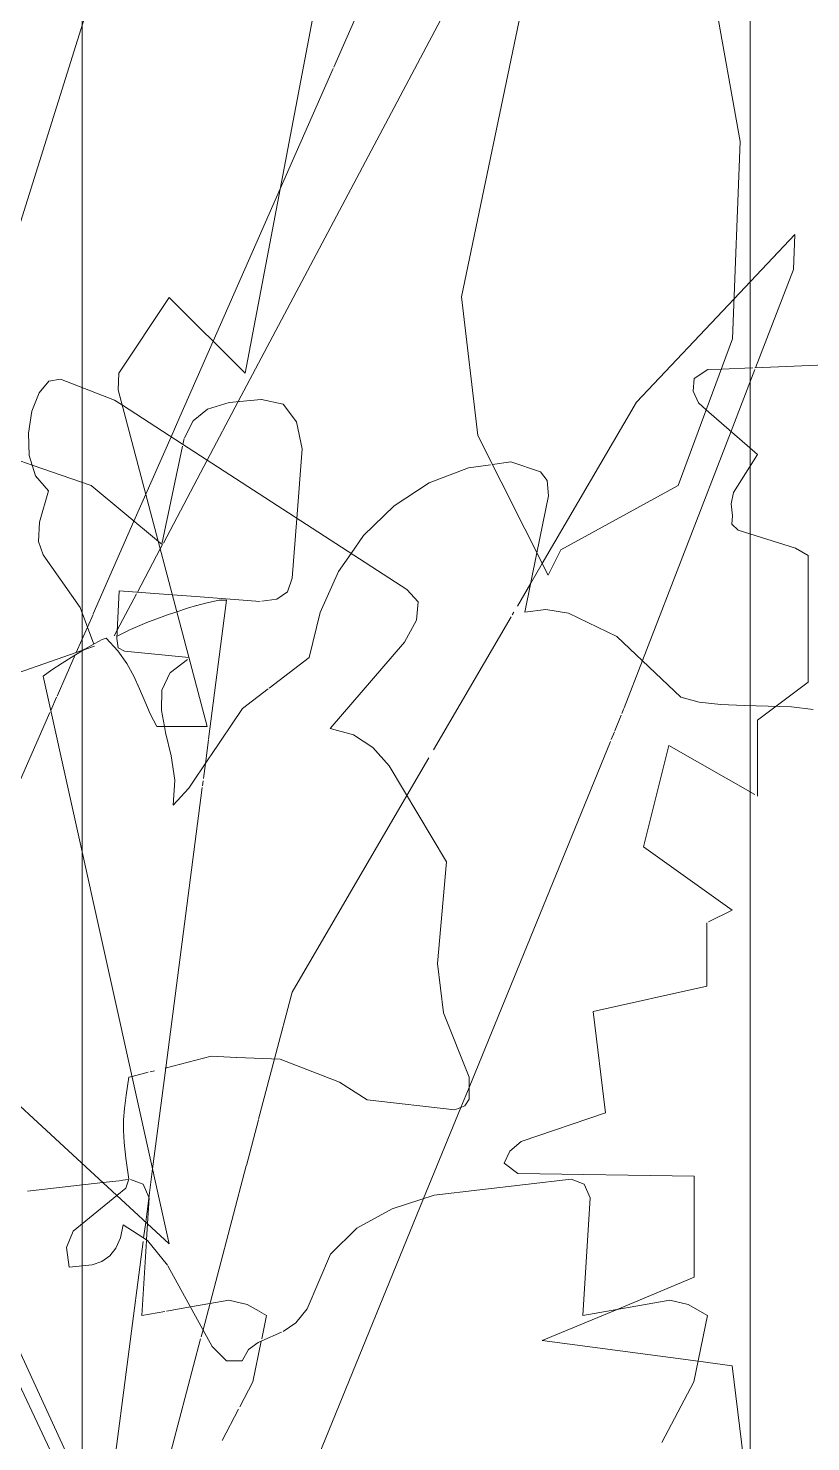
# Model space of a CAD drawing. Header units: inches. Extents: x 1275 to 2881, y -101 to 461.
# Drawn here: x 1439.58 to 1448.77, y 20.98 to 37.6 of the extents above; entities that cross this region are included whole.
import ezdxf

# ---------------------------------------------------------------- set-up
doc = ezdxf.new("R2010")
doc.units = ezdxf.units.IN
doc.header["$MEASUREMENT"] = 0
for name, color, linetype, lineweight in [('A-DETL-GENF-1', 7, 'Continuous', 9), ('A-DETL-GENF-2', 253, 'Continuous', 9), ('A-DETL-GENF-3', 8, 'Continuous', 9)]:
    doc.layers.add(name, color=color, linetype=linetype, lineweight=lineweight)

# ---------------------------------------------------------------- blocks, each defined once
blk = doc.blocks.new('holly 26751 - holly 26751-1522576-BUILDING SECTION - EAST_WEST _ PREP KITCHEN - LOOKING SOUTH')
at = {"layer": 'A-DETL-GENF-1'}
for p, q in [((1447.557, 33.585), (1447.4, 33.482)), ((1447.717, 33.591), (1447.557, 33.585)), ((1447.4, 33.482), (1447.387, 33.331)), ((1447.387, 33.331), (1447.448, 33.195)), ((1447.448, 33.195), (1447.541, 33.114))]:
    blk.add_line(p, q, dxfattribs=at)
at = {"layer": 'A-DETL-GENF-2'}
for p, q in [((1448.088, 33.607), (1447.717, 33.591)), ((1449.573, 33.668), (1448.112, 33.608)), ((1447.541, 33.114), (1448.144, 32.589)), ((1448.144, 32.589), (1447.862, 32.142)), ((1447.862, 32.142), (1447.833, 32.006)), ((1447.833, 32.006), (1447.849, 31.868)), ((1447.849, 31.868), (1447.842, 31.767)), ((1447.842, 31.767), (1447.917, 31.697)), ((1447.917, 31.697), (1448.59, 31.488)), ((1448.59, 31.488), (1448.739, 31.399)), ((1448.739, 31.399), (1448.739, 29.911)), ((1448.739, 29.911), (1448.362, 29.628)), ((1448.362, 29.628), (1448.144, 29.464)), ((1448.144, 29.464), (1448.144, 28.571)), ((1447.102, 29.167), (1446.805, 27.976)), ((1448.112, 28.59), (1447.102, 29.167)), ((1446.805, 27.976), (1447.846, 27.232)), ((1447.549, 27.083), (1447.549, 26.339)), ((1447.846, 27.232), (1447.568, 27.093)), ((1447.549, 26.339), (1446.21, 26.042)), ((1446.21, 26.042), (1446.358, 24.851)), ((1446.358, 24.851), (1445.368, 24.511)), ((1445.368, 24.511), (1445.233, 24.399)), ((1445.233, 24.399), (1445.168, 24.256)), ((1445.168, 24.256), (1445.328, 24.136)), ((1445.328, 24.136), (1447.4, 24.107)), ((1447.4, 24.107), (1447.4, 22.917)), ((1447.4, 22.917), (1446.492, 22.538)), ((1446.492, 22.538), (1445.614, 22.173)), ((1445.614, 22.173), (1447.444, 21.929)), ((1447.444, 21.929), (1447.846, 21.875)), ((1447.846, 21.875), (1448.293, 18.155))]:
    blk.add_line(p, q, dxfattribs=at)
blk = doc.blocks.new('lupin 26755 - lupin 26755-1522553-BUILDING SECTION - EAST_WEST _ PREP KITCHEN - LOOKING SOUTH')
at = {"layer": 'A-DETL-GENF-1'}
for p, q in [((1442.123, 33.543), (1444.496, 46)), ((1448.055, 33.543), (1448.055, 46)), ((1446.572, 43.924), (1447.938, 36.267)), ((1448.055, 43.924), (1448.055, 36.267)), ((1444.666, 34.441), (1446.018, 40.943)), ((1448.055, 34.441), (1448.055, 40.943)), ((1440.789, 18.861), (1432.039, 37.399)), ((1448.055, 18.861), (1448.055, 37.399)), ((1448.055, 37.399), (1448.055, 36.657)), ((1448.055, 36.657), (1448.055, 18.417)), ((1447.938, 36.267), (1447.849, 33.948)), ((1448.055, 36.267), (1448.055, 33.948)), ((1441.233, 34.433), (1440.64, 33.543)), ((1442.123, 33.543), (1441.233, 34.433)), ((1444.857, 32.811), (1444.666, 34.441)), ((1448.055, 32.811), (1448.055, 34.441)), ((1448.055, 33.543), (1448.055, 34.433)), ((1448.055, 34.433), (1448.055, 33.543)), ((1447.849, 33.948), (1447.21, 32.222)), ((1448.055, 33.948), (1448.055, 32.222)), ((1440.64, 33.543), (1440.633, 33.349)), ((1448.055, 33.543), (1448.055, 33.349)), ((1440.633, 33.349), (1441.678, 29.391)), ((1448.055, 33.349), (1448.055, 29.391)), ((1445.682, 31.17), (1444.857, 32.811)), ((1448.055, 31.17), (1448.055, 32.811)), ((1447.21, 32.222), (1445.831, 31.467)), ((1448.055, 32.222), (1448.055, 31.467)), ((1445.831, 31.467), (1445.682, 31.17)), ((1448.055, 31.467), (1448.055, 31.17)), ((1440.446, 30.412), (1440.358, 30.366)), ((1440.492, 30.429), (1440.446, 30.412)), ((1440.629, 30.28), (1440.492, 30.429)), ((1448.055, 30.28), (1448.055, 30.429)), ((1448.055, 30.429), (1448.055, 30.412)), ((1448.055, 30.412), (1448.055, 30.366)), ((1440.242, 30.3), (1440.11, 30.221)), ((1440.358, 30.366), (1440.242, 30.3)), ((1440.734, 30.131), (1440.629, 30.28)), ((1448.055, 30.366), (1448.055, 30.3)), ((1448.055, 30.3), (1448.055, 30.221)), ((1448.055, 30.131), (1448.055, 30.28)), ((1439.975, 30.137), (1439.851, 30.055)), ((1440.11, 30.221), (1439.975, 30.137)), ((1440.816, 29.983), (1440.734, 30.131)), ((1448.055, 30.221), (1448.055, 30.137)), ((1448.055, 30.137), (1448.055, 30.055)), ((1448.055, 29.983), (1448.055, 30.131)), ((1439.851, 30.055), (1439.75, 29.984)), ((1439.75, 29.984), (1441.233, 23.31)), ((1440.883, 29.835), (1440.816, 29.983)), ((1448.055, 30.055), (1448.055, 29.984)), ((1448.055, 29.984), (1448.055, 23.31)), ((1448.055, 29.835), (1448.055, 29.983)), ((1440.945, 29.687), (1440.883, 29.835)), ((1448.055, 29.687), (1448.055, 29.835)), ((1441.009, 29.539), (1440.945, 29.687)), ((1448.055, 29.539), (1448.055, 29.687)), ((1441.085, 29.391), (1441.009, 29.539)), ((1448.055, 29.391), (1448.055, 29.539)), ((1441.678, 29.391), (1441.085, 29.391)), ((1448.055, 25.969), (1448.055, 25.98)), ((1448.055, 25.98), (1448.055, 24.645)), ((1448.055, 25.757), (1448.055, 25.969)), ((1441.233, 23.31), (1438.579, 25.757)), ((1448.055, 23.31), (1448.055, 25.757)), ((1448.055, 24.645), (1448.055, 24.652)), ((1448.055, 24.652), (1448.055, 24.634)), ((1448.055, 24.634), (1448.055, 24.596)), ((1448.055, 24.596), (1448.055, 24.543)), ((1448.055, 24.543), (1448.055, 24.481)), ((1448.055, 24.481), (1448.055, 24.414)), ((1438.416, 24.348), (1440.937, 18.861)), ((1448.055, 24.414), (1448.055, 24.348)), ((1448.055, 24.348), (1448.055, 18.861)), ((1448.055, 18.268), (1448.055, 23.607)), ((1448.055, 23.607), (1448.055, 22.865)), ((1448.055, 22.865), (1448.055, 14.857)), ((1448.055, 15.006), (1448.055, 21.976)), ((1448.055, 21.976), (1448.055, 21.827)), ((1448.055, 21.827), (1448.055, 19.954))]:
    blk.add_line(p, q, dxfattribs=at)
at = {"layer": 'A-DETL-GENF-2'}
for p, q in [((1448.055, 41.699), (1448.055, 28.204)), ((1448.055, 30.429), (1448.055, 40.513)), ((1448.055, 31.318), (1448.055, 39.771)), ((1448.055, 38.288), (1448.055, 33.84)), ((1448.055, 30.676), (1448.055, 37.844)), ((1448.055, 20.641), (1448.055, 36.361)), ((1448.055, 35.174), (1448.055, 36.361)), ((1448.055, 35.174), (1448.055, 30.578)), ((1448.055, 35.174), (1448.055, 33.202)), ((1448.055, 34.763), (1448.055, 35.174)), ((1448.055, 29.542), (1448.055, 34.763)), ((1448.055, 33.84), (1448.055, 31.763)), ((1448.055, 33.202), (1448.055, 26.269)), ((1448.055, 31.763), (1448.055, 31.318)), ((1448.055, 30.875), (1448.055, 30.842)), ((1448.055, 30.874), (1448.055, 30.875)), ((1448.055, 16.044), (1448.055, 30.874)), ((1448.055, 30.842), (1448.055, 30.781)), ((1448.055, 30.781), (1448.055, 30.702)), ((1448.055, 30.702), (1448.055, 30.612)), ((1448.055, 29.326), (1448.055, 30.676)), ((1448.055, 30.612), (1448.055, 30.518)), ((1448.055, 30.578), (1448.055, 24.958)), ((1448.055, 30.518), (1448.055, 30.429)), ((1448.055, 13.819), (1448.055, 29.542)), ((1448.055, 28.056), (1448.055, 29.326)), ((1448.055, 28.204), (1448.055, 28.056)), ((1448.055, 26.269), (1448.055, 16.044)), ((1448.055, 24.958), (1448.055, 22.491)), ((1448.055, 22.491), (1448.055, 20.641))]:
    blk.add_line(p, q, dxfattribs=at)
blk = doc.blocks.new('lupin 26755 - lupin 26755-V6-BUILDING SECTION - EAST_WEST _ PREP KITCHEN - LOOKING SOUTH')
at = {"layer": 'A-DETL-GENF-1'}
for p, q in [((1438.79, 33.107), (1440.275, 37.844)), ((1442.536, 35.711), (1441.748, 33.918)), ((1447.867, 34.419), (1446.72, 33.202)), ((1446.72, 33.202), (1445.614, 31.306))]:
    blk.add_line(p, q, dxfattribs=at)
at = {"layer": 'A-DETL-GENF-2'}
for p, q in [((1442.043, 33.209), (1445.91, 40.513)), ((1444.06, 39.178), (1443.165, 37.142)), ((1443.157, 37.123), (1442.536, 35.711)), ((1448.579, 35.174), (1447.867, 34.419)), ((1448.566, 34.763), (1448.579, 35.174)), ((1448.12, 33.608), (1448.566, 34.763)), ((1441.748, 33.918), (1441.358, 33.03)), ((1447.831, 32.861), (1448.112, 33.587)), ((1441.678, 32.52), (1442.043, 33.209)), ((1441.357, 33.029), (1441.254, 32.795)), ((1441.254, 32.795), (1440.958, 32.12)), ((1446.79, 30.165), (1447.831, 32.861)), ((1441.443, 32.075), (1441.678, 32.52)), ((1440.958, 32.12), (1440.818, 31.803)), ((1441.163, 31.547), (1441.442, 32.073)), ((1440.818, 31.803), (1440.34, 30.714)), ((1440.858, 30.971), (1441.127, 31.479)), ((1441.127, 31.479), (1441.153, 31.528)), ((1445.614, 31.306), (1445.48, 31.076)), ((1445.48, 31.076), (1445.322, 30.806)), ((1440.621, 30.522), (1440.847, 30.949)), ((1441.322, 30.74), (1441.211, 30.702)), ((1441.448, 30.781), (1441.322, 30.74)), ((1441.553, 30.811), (1441.448, 30.781)), ((1441.659, 30.842), (1441.555, 30.812)), ((1441.819, 30.875), (1441.659, 30.842)), ((1441.694, 29.243), (1441.906, 30.874)), ((1441.906, 30.874), (1441.819, 30.875)), ((1440.337, 30.708), (1440.271, 30.558)), ((1440.97, 30.612), (1440.749, 30.518)), ((1441.211, 30.702), (1440.97, 30.612)), ((1445.248, 30.679), (1444.337, 29.117)), ((1445.28, 30.734), (1445.262, 30.703)), ((1440.271, 30.558), (1440.14, 30.259)), ((1440.586, 30.456), (1440.621, 30.522)), ((1440.747, 30.517), (1440.612, 30.449)), ((1440.128, 30.232), (1439.914, 29.747)), ((1446.576, 29.61), (1446.79, 30.165)), ((1439.909, 29.735), (1439.841, 29.578)), ((1446.549, 29.542), (1446.572, 29.601)), ((1439.831, 29.557), (1439.236, 28.204)), ((1446.467, 29.34), (1446.541, 29.522)), ((1446.424, 29.236), (1446.461, 29.327)), ((1441.656, 28.954), (1441.692, 29.232)), ((1444.755, 25.149), (1446.416, 29.215)), ((1441.634, 28.78), (1441.656, 28.954)), ((1444.281, 29.021), (1444.023, 28.579)), ((1441.622, 28.694), (1441.63, 28.753)), ((1441.191, 25.378), (1441.62, 28.675)), ((1444.023, 28.579), (1442.676, 26.269)), ((1442.676, 26.269), (1442.468, 25.483)), ((1442.468, 25.483), (1442.282, 24.776)), ((1441.037, 24.193), (1441.191, 25.378)), ((1444.658, 24.913), (1444.755, 25.149)), ((1442.28, 24.769), (1442.138, 24.232)), ((1444.22, 23.841), (1444.658, 24.913)), ((1440.956, 23.566), (1441.037, 24.193)), ((1442.137, 24.228), (1441.629, 22.3)), ((1442.733, 20.201), (1444.22, 23.841)), ((1440.931, 23.379), (1440.956, 23.566)), ((1440.515, 20.177), (1440.926, 23.336)), ((1441.629, 22.3), (1441.607, 22.218)), ((1441.601, 22.195), (1440.822, 19.243))]:
    blk.add_line(p, q, dxfattribs=at)
blk = doc.blocks.new('magnolia 26756 - magnolia 26756-V8-BUILDING SECTION - EAST_WEST _ PREP KITCHEN - LOOKING SOUTH')
at = {"layer": 'A-DETL-GENF-1'}
for p, q in [((1440.21, 37.267), (1440.21, 39.607)), ((1440.21, 39.526), (1440.21, 37)), ((1440.21, 37.445), (1440.21, 37.534)), ((1440.21, 37.534), (1440.21, 37.502)), ((1440.21, 37.502), (1440.21, 37.411)), ((1440.21, 37.183), (1440.21, 37.445)), ((1440.21, 37.411), (1440.21, 37.325)), ((1440.21, 37.315), (1440.21, 37.329)), ((1440.21, 37.329), (1440.21, 37.292)), ((1440.21, 37.325), (1440.21, 37.215)), ((1440.21, 37.266), (1440.21, 37.315)), ((1440.21, 37.292), (1440.21, 37.189)), ((1440.21, 37), (1440.21, 37.274)), ((1440.21, 37.274), (1440.21, 37.24)), ((1440.21, 37.086), (1440.21, 37.267)), ((1440.21, 37.2), (1440.21, 37.266)), ((1440.21, 37.24), (1440.21, 37.151)), ((1440.21, 37.215), (1440.21, 37.15)), ((1440.21, 36.768), (1440.21, 37.2)), ((1440.21, 37.189), (1440.21, 37)), ((1440.21, 37), (1440.21, 37.183)), ((1440.21, 37.151), (1440.21, 37)), ((1440.21, 37.15), (1440.21, 37.078)), ((1440.21, 36.742), (1440.21, 37.086)), ((1440.21, 37.078), (1440.21, 37)), ((1440.21, 37), (1440.21, 36.853)), ((1440.21, 37), (1440.21, 36.288)), ((1440.21, 36.853), (1440.21, 35.992)), ((1440.21, 36.578), (1440.21, 36.768)), ((1440.21, 36.216), (1440.21, 36.742)), ((1440.21, 35.134), (1440.21, 36.578)), ((1440.21, 36.325), (1440.21, 36.334)), ((1440.21, 36.334), (1440.21, 36.139)), ((1440.21, 36.25), (1440.21, 36.325)), ((1440.21, 36.288), (1440.21, 36.12)), ((1440.21, 36.004), (1440.21, 36.25)), ((1440.21, 35.974), (1440.21, 36.216)), ((1440.21, 36.139), (1440.21, 35.766)), ((1440.21, 36.12), (1440.21, 35.957)), ((1440.21, 35.933), (1440.21, 36.019)), ((1440.21, 36.019), (1440.21, 36.012)), ((1440.21, 36.012), (1440.21, 35.98)), ((1440.21, 35.887), (1440.21, 36.004)), ((1440.21, 35.992), (1440.21, 35.662)), ((1440.21, 35.98), (1440.21, 35.934)), ((1440.21, 35.744), (1440.21, 35.974)), ((1440.21, 35.957), (1440.21, 35.8)), ((1440.21, 35.934), (1440.21, 35.83)), ((1440.21, 35.847), (1440.21, 35.933)), ((1440.21, 35.811), (1440.21, 35.887)), ((1440.21, 34.853), (1440.21, 35.847)), ((1440.21, 35.83), (1440.21, 35.684)), ((1440.21, 35.8), (1440.21, 35.811)), ((1440.21, 35.766), (1440.21, 35.273)), ((1440.21, 34.8), (1440.21, 35.744)), ((1440.21, 35.684), (1440.21, 35.359)), ((1440.21, 35.662), (1440.21, 35.267)), ((1440.21, 35.359), (1440.21, 35.226)), ((1440.21, 35.273), (1440.21, 34.718)), ((1440.21, 35.267), (1440.21, 35.109)), ((1440.21, 35.226), (1440.21, 35.143)), ((1440.21, 35.143), (1440.21, 35.134)), ((1440.21, 35.109), (1440.21, 34.841)), ((1440.21, 33.727), (1440.21, 34.853)), ((1440.21, 34.841), (1440.21, 34.504)), ((1440.21, 34.268), (1440.21, 34.8)), ((1440.21, 34.718), (1440.21, 34.16)), ((1440.21, 34.504), (1440.21, 33.782)), ((1440.21, 34), (1440.21, 34.268)), ((1440.21, 34.16), (1440.21, 33.657)), ((1440.21, 33.775), (1440.21, 34)), ((1440.21, 33.782), (1440.21, 33.374)), ((1440.21, 33.597), (1440.21, 33.775)), ((1440.21, 33.374), (1440.21, 33.727)), ((1440.21, 33.374), (1440.21, 33.667)), ((1440.21, 33.667), (1440.21, 33.534)), ((1440.21, 33.657), (1440.21, 33.267)), ((1440.21, 33.456), (1440.21, 33.597)), ((1440.21, 33.534), (1440.21, 33.374)), ((1440.21, 33.374), (1440.21, 33.474)), ((1440.21, 33.474), (1440.21, 33.45)), ((1440.21, 33.374), (1440.21, 33.456)), ((1440.21, 33.45), (1440.21, 33.374)), ((1440.21, 33.267), (1440.21, 33.37)), ((1440.21, 33.37), (1440.21, 33.324)), ((1440.21, 33.324), (1440.21, 33.189)), ((1440.21, 33.189), (1440.21, 32.934)), ((1440.21, 32.934), (1440.21, 32.706)), ((1439.623, 32.462), (1439.013, 32.675)), ((1440.21, 32.706), (1440.21, 30.467)), ((1445.243, 32.5), (1445.029, 32.471)), ((1445.594, 32.384), (1445.243, 32.5)), ((1445.672, 32.283), (1445.594, 32.384)), ((1445.689, 32.103), (1445.672, 32.283)), ((1445.552, 31.43), (1445.689, 32.103)), ((1440.21, 30.467), (1440.21, 30.47)), ((1440.21, 30.47), (1440.21, 30.422)), ((1440.21, 30.422), (1440.21, 30.298)), ((1440.21, 30.285), (1440.21, 30.334)), ((1440.21, 30.334), (1440.21, 30.281)), ((1440.21, 27.915), (1440.21, 27.005)), ((1440.21, 27.446), (1440.21, 27.915)), ((1440.21, 27.915), (1440.21, 27.534)), ((1440.21, 27.519), (1440.21, 27.564)), ((1440.21, 27.564), (1440.21, 27.533)), ((1440.21, 27.534), (1440.21, 27.519)), ((1440.21, 27.533), (1440.21, 27.442)), ((1440.21, 27.359), (1440.21, 27.446)), ((1440.21, 27.442), (1440.21, 27.379)), ((1440.21, 27.285), (1440.21, 27.359)), ((1440.21, 27.068), (1440.21, 27.285)), ((1440.21, 27.134), (1440.21, 27.201)), ((1440.21, 27.201), (1440.21, 27.178)), ((1440.21, 27.178), (1440.21, 26.954)), ((1440.21, 26.328), (1440.21, 27.134)), ((1440.21, 26.959), (1440.21, 27.068)), ((1440.21, 27.058), (1440.21, 26.974)), ((1440.21, 27.005), (1440.21, 25.367)), ((1440.21, 26.974), (1440.21, 26.775)), ((1440.21, 26.954), (1440.21, 26.959)), ((1440.21, 26.775), (1440.21, 26.638)), ((1440.21, 26.638), (1440.21, 26.53)), ((1440.21, 26.53), (1440.21, 26.421)), ((1440.21, 26.421), (1440.21, 26.277)), ((1440.21, 26.348), (1440.21, 26.414)), ((1440.21, 26.414), (1440.21, 26.39)), ((1440.21, 26.39), (1440.21, 26.278)), ((1440.21, 26.189), (1440.21, 26.348)), ((1440.21, 26.258), (1440.21, 26.334)), ((1440.21, 26.334), (1440.21, 26.18)), ((1440.21, 25.934), (1440.21, 26.328)), ((1440.21, 26.278), (1440.21, 26.08)), ((1440.21, 26.277), (1440.21, 26.068)), ((1440.21, 25.922), (1440.21, 26.258)), ((1440.21, 24.834), (1440.21, 26.189)), ((1440.21, 26.18), (1440.21, 26.042)), ((1440.21, 26.08), (1440.21, 25.801)), ((1440.21, 26.068), (1440.21, 25.915)), ((1440.21, 26.042), (1440.21, 25.813)), ((1440.21, 25.831), (1440.21, 25.934)), ((1440.21, 25.876), (1440.21, 25.922)), ((1440.21, 25.915), (1440.21, 25.876)), ((1440.21, 24.571), (1440.21, 25.831)), ((1440.21, 25.813), (1440.21, 25.724)), ((1440.21, 25.801), (1440.21, 25.543)), ((1440.21, 25.724), (1440.21, 25.653)), ((1440.21, 25.653), (1440.21, 25.601)), ((1440.21, 25.601), (1440.21, 25.372)), ((1440.21, 25.543), (1440.21, 25.392)), ((1440.21, 25.392), (1440.21, 24.468)), ((1440.21, 25.372), (1440.21, 25.197)), ((1440.21, 25.367), (1440.21, 24.256)), ((1440.21, 25.197), (1440.21, 25.062)), ((1440.21, 25.062), (1440.21, 24.668)), ((1440.21, 24.667), (1440.21, 24.834)), ((1440.21, 24.668), (1440.21, 24.673)), ((1440.21, 24.673), (1440.21, 24.468)), ((1440.21, 24.561), (1440.21, 24.667)), ((1440.21, 24.254), (1440.21, 24.571)), ((1440.21, 24.398), (1440.21, 24.561)), ((1440.21, 24.468), (1440.21, 24.254)), ((1440.21, 24.468), (1440.21, 24.265)), ((1440.21, 24.323), (1440.21, 24.398)), ((1440.21, 24.254), (1440.21, 24.323))]:
    blk.add_line(p, q, dxfattribs=at)
at = {"layer": 'A-DETL-GENF-2'}
for p, q in [((1440.21, 33.326), (1440.21, 33.374)), ((1440.21, 33.374), (1440.21, 33.267)), ((1440.21, 33.123), (1440.21, 33.374)), ((1440.21, 33.374), (1440.21, 32.334)), ((1440.21, 32.867), (1440.21, 33.374)), ((1440.21, 33.374), (1440.21, 33.314)), ((1440.21, 33.225), (1440.21, 33.374)), ((1440.21, 33.144), (1440.21, 33.326)), ((1440.21, 33.314), (1440.21, 33.099)), ((1440.21, 33.263), (1440.21, 33.144)), ((1440.21, 33.234), (1440.21, 33.199)), ((1440.21, 33.178), (1440.21, 33.234)), ((1442.31, 33.234), (1441.937, 33.199)), ((1442.572, 33.178), (1442.316, 33.233)), ((1440.21, 33.225), (1440.21, 32.258)), ((1440.21, 33.175), (1440.21, 33.122)), ((1440.21, 32.978), (1440.21, 33.175)), ((1440.21, 33), (1440.21, 33.123)), ((1440.21, 33.122), (1440.21, 32.985)), ((1440.21, 33.081), (1440.21, 32.861)), ((1441.681, 33.122), (1441.514, 32.985)), ((1441.937, 33.199), (1441.681, 33.122)), ((1442.726, 32.97), (1442.572, 33.178)), ((1440.21, 32.258), (1440.21, 32.978)), ((1440.21, 32.978), (1440.21, 32.774)), ((1440.21, 32.653), (1440.21, 32.97)), ((1441.514, 32.985), (1441.412, 32.785)), ((1442.795, 32.653), (1442.726, 32.97)), ((1440.21, 32.56), (1440.21, 32.861)), ((1440.21, 32.84), (1440.21, 32.575)), ((1440.21, 32.774), (1440.21, 32.258)), ((1441.406, 32.774), (1441.392, 32.705)), ((1440.21, 32.258), (1440.21, 32.653)), ((1440.21, 32.575), (1440.21, 32.336)), ((1441.388, 32.686), (1441.144, 31.534)), ((1442.731, 31.837), (1442.795, 32.653)), ((1440.313, 32.222), (1439.623, 32.462)), ((1440.21, 32.29), (1440.21, 32.56)), ((1440.21, 32.5), (1440.21, 32.432)), ((1440.21, 32.401), (1440.21, 32.5)), ((1440.21, 32.467), (1440.21, 32.258)), ((1440.21, 32.258), (1440.21, 32.467)), ((1440.21, 32.432), (1440.21, 32.258)), ((1444.747, 32.432), (1444.287, 32.256)), ((1445.006, 32.468), (1444.747, 32.432)), ((1440.21, 32.283), (1440.21, 32.384)), ((1440.21, 32.336), (1440.21, 32.258)), ((1440.21, 32.334), (1440.21, 32.258)), ((1440.21, 32.258), (1440.21, 32.29)), ((1440.21, 32.258), (1440.21, 31.001)), ((1440.21, 32.258), (1440.21, 32.16)), ((1440.21, 32.054), (1440.21, 32.258)), ((1440.21, 32.258), (1440.21, 32.172)), ((1440.21, 32.198), (1440.21, 32.258)), ((1440.21, 32.258), (1440.21, 31.927)), ((1440.21, 32.103), (1440.21, 32.258)), ((1440.21, 31.134), (1440.21, 32.258)), ((1440.21, 32.258), (1440.21, 31.534)), ((1440.21, 32.222), (1440.21, 32.258)), ((1440.21, 32.256), (1440.21, 31.986)), ((1444.287, 32.256), (1443.873, 31.986)), ((1440.21, 31.534), (1440.21, 32.222)), ((1440.21, 32.165), (1440.21, 32.198)), ((1440.21, 32.172), (1440.21, 32.165)), ((1440.21, 32.16), (1440.21, 31.794)), ((1440.21, 30.95), (1440.21, 32.103)), ((1441.104, 31.567), (1440.313, 32.222)), ((1440.21, 31.432), (1440.21, 32.054)), ((1440.21, 31.986), (1440.21, 31.634)), ((1440.21, 31.927), (1440.21, 31.692)), ((1443.873, 31.986), (1443.514, 31.634)), ((1440.21, 31.794), (1440.21, 31.564)), ((1442.677, 31.134), (1442.731, 31.837)), ((1440.21, 31.692), (1440.21, 31.404)), ((1440.21, 31.634), (1440.21, 31.211)), ((1441.144, 31.534), (1441.104, 31.567)), ((1443.514, 31.634), (1443.369, 31.424)), ((1440.21, 31.564), (1440.21, 31.408)), ((1440.21, 30.95), (1440.21, 31.432)), ((1440.21, 31.408), (1440.21, 30.95)), ((1440.21, 31.404), (1440.21, 31.045)), ((1443.369, 31.424), (1443.222, 31.211)), ((1445.41, 30.734), (1445.552, 31.43)), ((1440.21, 31.211), (1440.21, 30.95)), ((1440.21, 30.972), (1440.21, 31.134)), ((1442.62, 30.972), (1442.677, 31.134)), ((1443.222, 31.211), (1443.006, 30.729)), ((1440.21, 31.045), (1440.21, 30.95)), ((1440.21, 30.95), (1440.21, 31.001)), ((1440.21, 30.95), (1440.21, 30.987)), ((1440.21, 30.987), (1440.21, 30.95)), ((1440.21, 30.887), (1440.21, 30.972)), ((1440.21, 30.949), (1440.21, 30.79)), ((1440.21, 30.777), (1440.21, 30.949)), ((1440.21, 30.949), (1440.21, 30.777)), ((1440.21, 30.777), (1440.21, 30.949)), ((1440.21, 30.949), (1440.21, 30.777)), ((1440.21, 30.777), (1440.21, 30.949)), ((1440.21, 30.949), (1440.21, 30.861)), ((1440.21, 30.857), (1440.21, 30.949)), ((1440.21, 30.896), (1440.21, 30.944)), ((1440.21, 30.944), (1440.21, 30.867)), ((1440.616, 30.425), (1440.642, 30.987)), ((1440.642, 30.987), (1441.269, 30.939)), ((1441.269, 30.939), (1441.544, 30.918)), ((1441.545, 30.918), (1442.3, 30.861)), ((1442.497, 30.887), (1442.62, 30.972)), ((1440.21, 30.777), (1440.21, 30.896)), ((1440.21, 30.861), (1440.21, 30.887)), ((1440.21, 30.777), (1440.21, 30.867)), ((1440.21, 30.867), (1440.21, 30.777)), ((1440.21, 30.867), (1440.21, 30.777)), ((1440.21, 30.777), (1440.21, 30.837)), ((1440.21, 30.762), (1440.21, 30.719)), ((1440.21, 30.719), (1440.21, 30.762)), ((1440.21, 30.762), (1440.21, 30.719)), ((1440.21, 30.719), (1440.21, 30.762)), ((1440.21, 30.762), (1440.21, 30.719)), ((1440.21, 30.719), (1440.21, 30.762)), ((1440.21, 30.762), (1440.21, 30.719)), ((1440.21, 30.722), (1440.21, 30.762)), ((1440.21, 30.762), (1440.21, 30.729)), ((1440.21, 30.719), (1440.21, 30.762)), ((1440.21, 30.719), (1440.21, 30.762)), ((1442.318, 30.863), (1442.497, 30.887)), ((1445.654, 30.766), (1445.41, 30.734)), ((1445.923, 30.722), (1445.654, 30.766)), ((1440.21, 30.642), (1440.21, 30.719)), ((1440.21, 30.425), (1440.21, 30.719)), ((1440.21, 30.719), (1440.21, 30.284)), ((1440.21, 30.449), (1440.21, 30.719)), ((1440.21, 30.719), (1440.21, 30.624)), ((1440.21, 30.519), (1440.21, 30.719)), ((1440.21, 30.719), (1440.21, 30.601)), ((1440.21, 30.284), (1440.21, 30.719)), ((1440.21, 30.719), (1440.21, 30.59)), ((1440.21, 30.719), (1440.21, 30.334)), ((1440.21, 30.333), (1440.21, 30.705)), ((1440.21, 30.381), (1440.21, 30.642)), ((1440.21, 30.624), (1440.21, 30.496)), ((1440.21, 30.601), (1440.21, 30.492)), ((1440.21, 30.59), (1440.21, 30.284)), ((1443.006, 30.729), (1442.877, 30.201)), ((1446.491, 30.449), (1445.923, 30.722)), ((1440.21, 30.492), (1440.21, 30.519)), ((1440.21, 30.481), (1440.21, 30.34)), ((1440.21, 30.284), (1440.21, 30.449)), ((1440.21, 30.317), (1440.21, 30.425)), ((1440.634, 30.317), (1440.616, 30.425)), ((1447.243, 29.734), (1446.491, 30.449)), ((1440.21, 30.284), (1440.21, 30.381)), ((1440.21, 30.34), (1440.21, 30.284)), ((1440.21, 30.334), (1440.21, 30.284)), ((1440.21, 30.284), (1440.21, 30.333)), ((1440.21, 30.284), (1440.21, 30.317)), ((1440.21, 29.603), (1440.21, 30.281)), ((1440.21, 30.281), (1440.21, 30.201)), ((1440.21, 29.734), (1440.21, 30.281)), ((1440.21, 30.281), (1440.21, 30.14)), ((1440.21, 30.067), (1440.21, 30.281)), ((1440.21, 30.281), (1440.21, 29.603)), ((1440.21, 30.089), (1440.21, 30.281)), ((1440.21, 30.281), (1440.21, 29.603)), ((1440.21, 30.281), (1440.21, 29.895)), ((1440.21, 30.218), (1440.21, 30.281)), ((1440.21, 30.281), (1440.21, 30.067)), ((1440.21, 30.201), (1440.21, 30.277)), ((1440.705, 30.277), (1440.634, 30.317)), ((1441.464, 30.202), (1440.705, 30.277)), ((1440.21, 30.141), (1440.21, 30.218)), ((1440.21, 30.026), (1440.21, 30.201)), ((1440.21, 30.201), (1440.21, 29.603)), ((1440.21, 30.06), (1440.21, 30.141)), ((1440.21, 30.14), (1440.21, 29.603)), ((1440.21, 29.705), (1440.21, 30.089)), ((1441.245, 30.026), (1441.447, 30.178)), ((1442.877, 30.201), (1442.407, 29.843)), ((1440.21, 29.963), (1440.21, 30.067)), ((1440.21, 30.067), (1440.21, 29.149)), ((1440.21, 29.983), (1440.21, 30.06)), ((1440.21, 29.817), (1440.21, 30.002)), ((1440.21, 29.867), (1440.21, 29.983)), ((1440.21, 29.903), (1440.21, 29.963)), ((1441.146, 29.817), (1441.244, 30.024)), ((1440.21, 29.829), (1440.21, 29.903)), ((1440.21, 29.895), (1440.21, 29.603)), ((1440.21, 28.267), (1440.21, 29.867)), ((1440.21, 29.603), (1440.21, 29.829)), ((1440.21, 29.603), (1440.21, 29.794)), ((1441.14, 29.58), (1441.146, 29.817)), ((1442.394, 29.833), (1442.092, 29.603)), ((1440.21, 29.676), (1440.21, 29.734)), ((1440.21, 29.603), (1440.21, 29.705)), ((1440.21, 29.648), (1440.21, 29.676)), ((1440.21, 29.667), (1440.21, 29.506)), ((1440.21, 29.506), (1440.21, 29.667)), ((1440.21, 29.637), (1440.21, 29.648)), ((1440.21, 29.631), (1440.21, 29.637)), ((1440.21, 29.62), (1440.21, 29.631)), ((1440.21, 29.592), (1440.21, 29.62)), ((1440.21, 29.367), (1440.21, 29.581)), ((1440.21, 29.581), (1440.21, 28.664)), ((1440.21, 29.534), (1440.21, 29.581)), ((1440.21, 29.581), (1440.21, 29.534)), ((1440.21, 29.434), (1440.21, 29.581)), ((1440.21, 29.581), (1440.21, 29.434)), ((1440.21, 29.134), (1440.21, 29.581)), ((1440.21, 29.581), (1440.21, 29.134)), ((1440.21, 29.351), (1440.21, 29.58)), ((1440.21, 29.579), (1440.21, 29.358)), ((1441.176, 29.391), (1441.14, 29.58)), ((1442.092, 29.603), (1441.712, 29.037)), ((1447.458, 29.676), (1447.243, 29.734)), ((1447.71, 29.648), (1447.458, 29.676)), ((1447.985, 29.637), (1447.71, 29.648)), ((1448.268, 29.631), (1447.985, 29.637)), ((1448.543, 29.62), (1448.268, 29.631)), ((1448.795, 29.592), (1448.543, 29.62)), ((1440.21, 29.506), (1440.21, 29.333)), ((1440.21, 28.726), (1440.21, 29.506)), ((1440.21, 29.358), (1440.21, 28.954)), ((1440.21, 29.294), (1440.21, 29.351)), ((1440.21, 29.333), (1440.21, 28.623)), ((1440.21, 29.046), (1440.21, 29.322)), ((1440.21, 29.142), (1440.21, 29.294)), ((1441.189, 29.322), (1441.176, 29.391)), ((1441.254, 29.046), (1441.189, 29.322)), ((1440.21, 29.149), (1440.21, 28.914)), ((1440.21, 28.927), (1440.21, 29.142)), ((1440.21, 28.76), (1440.21, 29.027)), ((1440.21, 29.001), (1440.21, 28.45)), ((1440.21, 28.937), (1440.21, 29.001)), ((1440.21, 28.954), (1440.21, 28.867)), ((1440.21, 28.131), (1440.21, 28.937)), ((1440.21, 28.934), (1440.21, 28.831)), ((1440.21, 28.551), (1440.21, 28.934)), ((1440.21, 27.915), (1440.21, 28.927)), ((1440.21, 28.914), (1440.21, 28.601)), ((1441.297, 28.76), (1441.254, 29.046)), ((1441.71, 29.034), (1441.461, 28.664)), ((1440.21, 28.862), (1440.21, 28.687)), ((1440.21, 28.831), (1440.21, 28.717)), ((1440.21, 28.467), (1440.21, 28.76)), ((1441.277, 28.467), (1441.297, 28.76)), ((1440.21, 28.621), (1440.21, 28.726)), ((1440.21, 28.717), (1440.21, 28.516)), ((1440.21, 28.687), (1440.21, 28.23)), ((1440.21, 28.664), (1440.21, 28.467)), ((1440.21, 28.623), (1440.21, 28.467)), ((1440.21, 28.601), (1440.21, 28.621)), ((1441.461, 28.664), (1441.277, 28.467)), ((1440.21, 28.467), (1440.21, 28.551)), ((1440.21, 28.516), (1440.21, 28.201)), ((1440.21, 28.45), (1440.21, 28.303)), ((1440.21, 28.285), (1440.21, 28.267)), ((1440.21, 28.23), (1440.21, 27.915)), ((1440.21, 28.201), (1440.21, 27.915)), ((1440.21, 28.067), (1440.21, 28.131)), ((1440.21, 27.915), (1440.21, 28.067)), ((1440.21, 27.801), (1440.21, 27.915)), ((1440.21, 26.605), (1440.21, 27.801)), ((1440.21, 27.379), (1440.21, 27.267)), ((1440.21, 27.267), (1440.21, 27.058)), ((1440.21, 26.025), (1440.21, 26.605)), ((1440.21, 25.268), (1440.21, 26.025)), ((1440.21, 25.268), (1440.21, 25.514)), ((1440.21, 25.514), (1440.21, 25.48)), ((1440.21, 25.48), (1440.21, 25.212)), ((1440.21, 25.059), (1440.21, 25.268)), ((1440.21, 25.01), (1440.21, 25.268)), ((1440.21, 25.21), (1440.21, 25.001)), ((1440.21, 24.9), (1440.21, 25.059)), ((1440.21, 24.99), (1440.21, 24.886)), ((1440.21, 24.93), (1440.21, 24.99)), ((1440.21, 24.886), (1440.21, 24.93)), ((1440.21, 24.769), (1440.21, 24.9)), ((1440.21, 24.68), (1440.21, 24.769)), ((1440.21, 24.499), (1440.21, 24.643)), ((1440.21, 24.315), (1440.21, 24.499)), ((1440.21, 24.254), (1440.21, 24.315)), ((1440.21, 24.068), (1440.21, 24.254)), ((1440.21, 24.254), (1440.21, 23.933)), ((1440.21, 24.154), (1440.21, 24.254)), ((1440.21, 24.201), (1440.21, 24.254)), ((1440.21, 24.254), (1440.21, 24.201)), ((1440.21, 24.236), (1440.21, 24.057)), ((1440.21, 23.984), (1440.21, 24.154)), ((1440.21, 23.968), (1440.21, 24.068)), ((1440.21, 24.068), (1440.21, 23.882)), ((1440.21, 24.013), (1440.21, 24.068)), ((1440.21, 24.057), (1440.21, 23.937)), ((1440.21, 23.852), (1440.21, 24.013)), ((1440.21, 23.895), (1440.21, 23.968)), ((1440.21, 23.544), (1440.21, 23.964)), ((1440.21, 23.937), (1440.21, 23.881)), ((1440.21, 23.933), (1440.21, 23.774)), ((1440.21, 23.881), (1440.21, 23.895)), ((1440.21, 23.882), (1440.21, 23.72)), ((1440.21, 23.544), (1440.21, 23.852)), ((1440.21, 23.774), (1440.21, 23.522)), ((1440.21, 23.72), (1440.21, 23.544)), ((1440.21, 23.05), (1440.21, 23.544)), ((1440.21, 23.544), (1440.21, 23.493)), ((1440.21, 23.457), (1440.21, 23.544)), ((1440.21, 23.348), (1440.21, 23.534)), ((1440.21, 23.534), (1440.21, 23.38)), ((1440.21, 23.522), (1440.21, 23.134)), ((1440.21, 23.493), (1440.21, 23.19)), ((1440.21, 23.266), (1440.21, 23.457)), ((1440.21, 23.38), (1440.21, 23.26)), ((1440.21, 23.058), (1440.21, 23.348)), ((1440.21, 23.05), (1440.21, 23.266)), ((1440.21, 23.26), (1440.21, 23.168)), ((1440.21, 23.19), (1440.21, 23.05)), ((1440.21, 23.168), (1440.21, 23.103)), ((1440.21, 23.134), (1440.21, 21.896)), ((1440.21, 23.103), (1440.21, 23.062)), ((1440.21, 23.062), (1440.21, 23.034)), ((1440.21, 22.102), (1440.21, 23.05)), ((1440.21, 23.05), (1440.21, 22.546)), ((1440.21, 22.468), (1440.21, 23.05)), ((1440.21, 22.647), (1440.21, 22.468)), ((1440.21, 22.596), (1440.21, 22.647)), ((1440.21, 22.468), (1440.21, 22.596)), ((1440.21, 22.546), (1440.21, 22.381)), ((1440.21, 21.687), (1440.21, 22.468)), ((1440.21, 22.381), (1440.21, 22.279)), ((1440.21, 22.279), (1440.21, 22.149)), ((1440.21, 22.149), (1440.21, 22.066)), ((1440.21, 21.935), (1440.21, 22.102)), ((1440.21, 22.066), (1440.21, 21.934)), ((1440.21, 21.934), (1440.21, 21.935)), ((1440.21, 21.896), (1440.21, 21.57)), ((1440.21, 20.993), (1440.21, 21.687)), ((1440.21, 21.57), (1440.21, 21.305)), ((1440.21, 21.305), (1440.21, 21.134)), ((1440.21, 21.134), (1440.21, 20.443))]:
    blk.add_line(p, q, dxfattribs=at)
blk = doc.blocks.new('magnolia 26756 - magnolia 26756-V11-BUILDING SECTION - EAST_WEST _ PREP KITCHEN - LOOKING SOUTH')
at = {"layer": 'A-DETL-GENF-2'}
for p, q in [((1440.644, 24.052), (1440.452, 24.03)), ((1440.755, 24.065), (1440.651, 24.053)), ((1440.926, 24.013), (1440.778, 24.067)), ((1440.994, 23.857), (1440.926, 24.013)), ((1440.977, 23.547), (1440.996, 23.852)), ((1440.965, 23.357), (1440.977, 23.547)), ((1440.909, 22.468), (1440.964, 23.345)), ((1441.71, 22.608), (1441.482, 22.568)), ((1441.932, 22.646), (1441.71, 22.608)), ((1442.148, 22.596), (1441.932, 22.646)), ((1442.289, 22.517), (1442.148, 22.596)), ((1441.18, 22.515), (1440.909, 22.468)), ((1441.482, 22.568), (1441.198, 22.518)), ((1442.376, 22.468), (1442.291, 22.516)), ((1442.319, 22.195), (1442.376, 22.468))]:
    blk.add_line(p, q, dxfattribs=at)
at = {"layer": 'A-DETL-GENF-3'}
for p, q in [((1440.452, 24.03), (1439.567, 23.928)), ((1442.214, 21.687), (1442.313, 22.164)), ((1442.061, 21.395), (1442.214, 21.687)), ((1441.853, 20.998), (1442.046, 21.367))]:
    blk.add_line(p, q, dxfattribs=at)
blk = doc.blocks.new('magnolia 26756 - magnolia 26756-V14-BUILDING SECTION - EAST_WEST _ PREP KITCHEN - LOOKING SOUTH')
at = {"layer": 'A-DETL-GENF-1'}
for p, q in [((1439.819, 33.45), (1439.703, 33.314)), ((1439.956, 33.474), (1439.819, 33.45)), ((1440.59, 33.225), (1439.956, 33.474)), ((1439.703, 33.314), (1439.619, 33.099)), ((1439.619, 33.099), (1439.577, 32.84)), ((1440.59, 33.225), (1440.682, 33.166)), ((1439.577, 32.84), (1439.588, 32.575)), ((1439.588, 32.575), (1439.662, 32.336)), ((1439.662, 32.336), (1439.812, 32.16)), ((1439.812, 32.16), (1439.709, 31.794)), ((1439.709, 31.794), (1439.695, 31.564)), ((1439.695, 31.564), (1439.752, 31.408)), ((1439.752, 31.408), (1440.184, 30.79)), ((1440.184, 30.79), (1440.346, 30.36)), ((1440.218, 30.286), (1436.889, 29.134)), ((1440.725, 25.059), (1440.756, 25.268)), ((1440.756, 25.268), (1440.796, 25.278)), ((1440.705, 24.9), (1440.725, 25.059)), ((1440.693, 24.643), (1440.694, 24.769)), ((1440.694, 24.769), (1440.705, 24.9)), ((1440.703, 24.499), (1440.693, 24.643)), ((1440.724, 24.315), (1440.703, 24.499)), ((1440.756, 24.068), (1440.724, 24.315)), ((1440.618, 23.878), (1440.724, 23.964)), ((1440.724, 23.964), (1440.756, 24.068))]:
    blk.add_line(p, q, dxfattribs=at)
at = {"layer": 'A-DETL-GENF-2'}
for p, q in [((1440.682, 33.166), (1441.386, 32.709)), ((1441.386, 32.709), (1444.022, 31.001)), ((1444.158, 30.857), (1444.022, 31.001)), ((1444.136, 30.642), (1444.158, 30.857)), ((1443.997, 30.381), (1444.136, 30.642)), ((1440.356, 30.334), (1440.242, 30.295)), ((1443.122, 29.367), (1443.997, 30.381)), ((1443.396, 29.294), (1443.122, 29.367)), ((1443.623, 29.142), (1443.396, 29.294)), ((1443.815, 28.927), (1443.623, 29.142)), ((1444.489, 27.801), (1443.815, 28.927)), ((1444.384, 26.605), (1444.489, 27.801)), ((1444.455, 26.025), (1444.384, 26.605)), ((1444.756, 25.268), (1444.455, 26.025)), ((1441.183, 25.376), (1441.723, 25.514)), ((1441.723, 25.514), (1442.024, 25.501)), ((1442.026, 25.501), (1442.534, 25.48)), ((1442.534, 25.48), (1443.233, 25.21)), ((1440.796, 25.278), (1440.983, 25.326)), ((1441.009, 25.332), (1441.057, 25.344)), ((1444.754, 25.01), (1444.756, 25.268)), ((1443.233, 25.21), (1443.556, 25.001)), ((1443.556, 25.001), (1444.585, 24.886)), ((1444.585, 24.886), (1444.703, 24.93)), ((1444.703, 24.93), (1444.754, 25.01)), ((1445.955, 24.068), (1444.344, 23.882)), ((1446.105, 24.013), (1445.955, 24.068)), ((1446.175, 23.852), (1446.105, 24.013)), ((1440.104, 23.457), (1440.618, 23.878)), ((1444.344, 23.882), (1443.852, 23.72)), ((1446.089, 22.468), (1446.175, 23.852)), ((1443.852, 23.72), (1443.436, 23.493)), ((1440.025, 23.266), (1440.104, 23.457)), ((1440.689, 23.534), (1440.659, 23.38)), ((1440.978, 23.348), (1440.689, 23.534)), ((1443.436, 23.493), (1443.127, 23.19)), ((1440.056, 23.034), (1440.025, 23.266)), ((1440.659, 23.38), (1440.606, 23.26)), ((1441.213, 23.058), (1440.978, 23.348)), ((1440.44, 23.103), (1440.328, 23.062)), ((1440.533, 23.168), (1440.44, 23.103)), ((1440.606, 23.26), (1440.533, 23.168)), ((1443.127, 23.19), (1442.854, 22.546)), ((1440.328, 23.062), (1440.056, 23.034)), ((1441.738, 22.102), (1441.216, 23.052)), ((1447.112, 22.646), (1446.089, 22.468)), ((1447.328, 22.596), (1447.112, 22.646)), ((1447.555, 22.468), (1447.328, 22.596)), ((1442.854, 22.546), (1442.721, 22.381)), ((1447.393, 21.687), (1447.555, 22.468)), ((1442.55, 22.27), (1442.321, 22.168)), ((1442.721, 22.381), (1442.571, 22.279)), ((1441.903, 21.935), (1441.738, 22.102)), ((1442.277, 22.149), (1442.163, 22.066)), ((1442.32, 22.168), (1442.277, 22.149)), ((1442.089, 21.934), (1441.903, 21.935)), ((1442.163, 22.066), (1442.089, 21.934)), ((1447.02, 20.974), (1447.393, 21.687))]:
    blk.add_line(p, q, dxfattribs=at)

msp = doc.modelspace()

# ---------------------------------------------------------------- block references
at = {"layer": 'A-DETL-GENF-1'}
for name in ['holly 26751 - holly 26751-1522576-BUILDING SECTION - EAST_WEST _ PREP KITCHEN - LOOKING SOUTH', 'lupin 26755 - lupin 26755-V6-BUILDING SECTION - EAST_WEST _ PREP KITCHEN - LOOKING SOUTH', 'lupin 26755 - lupin 26755-1522553-BUILDING SECTION - EAST_WEST _ PREP KITCHEN - LOOKING SOUTH', 'magnolia 26756 - magnolia 26756-V11-BUILDING SECTION - EAST_WEST _ PREP KITCHEN - LOOKING SOUTH', 'magnolia 26756 - magnolia 26756-V14-BUILDING SECTION - EAST_WEST _ PREP KITCHEN - LOOKING SOUTH', 'magnolia 26756 - magnolia 26756-V8-BUILDING SECTION - EAST_WEST _ PREP KITCHEN - LOOKING SOUTH']:
    msp.add_blockref(name, (0, 0), dxfattribs=at)

doc.saveas('drawing.dxf')
